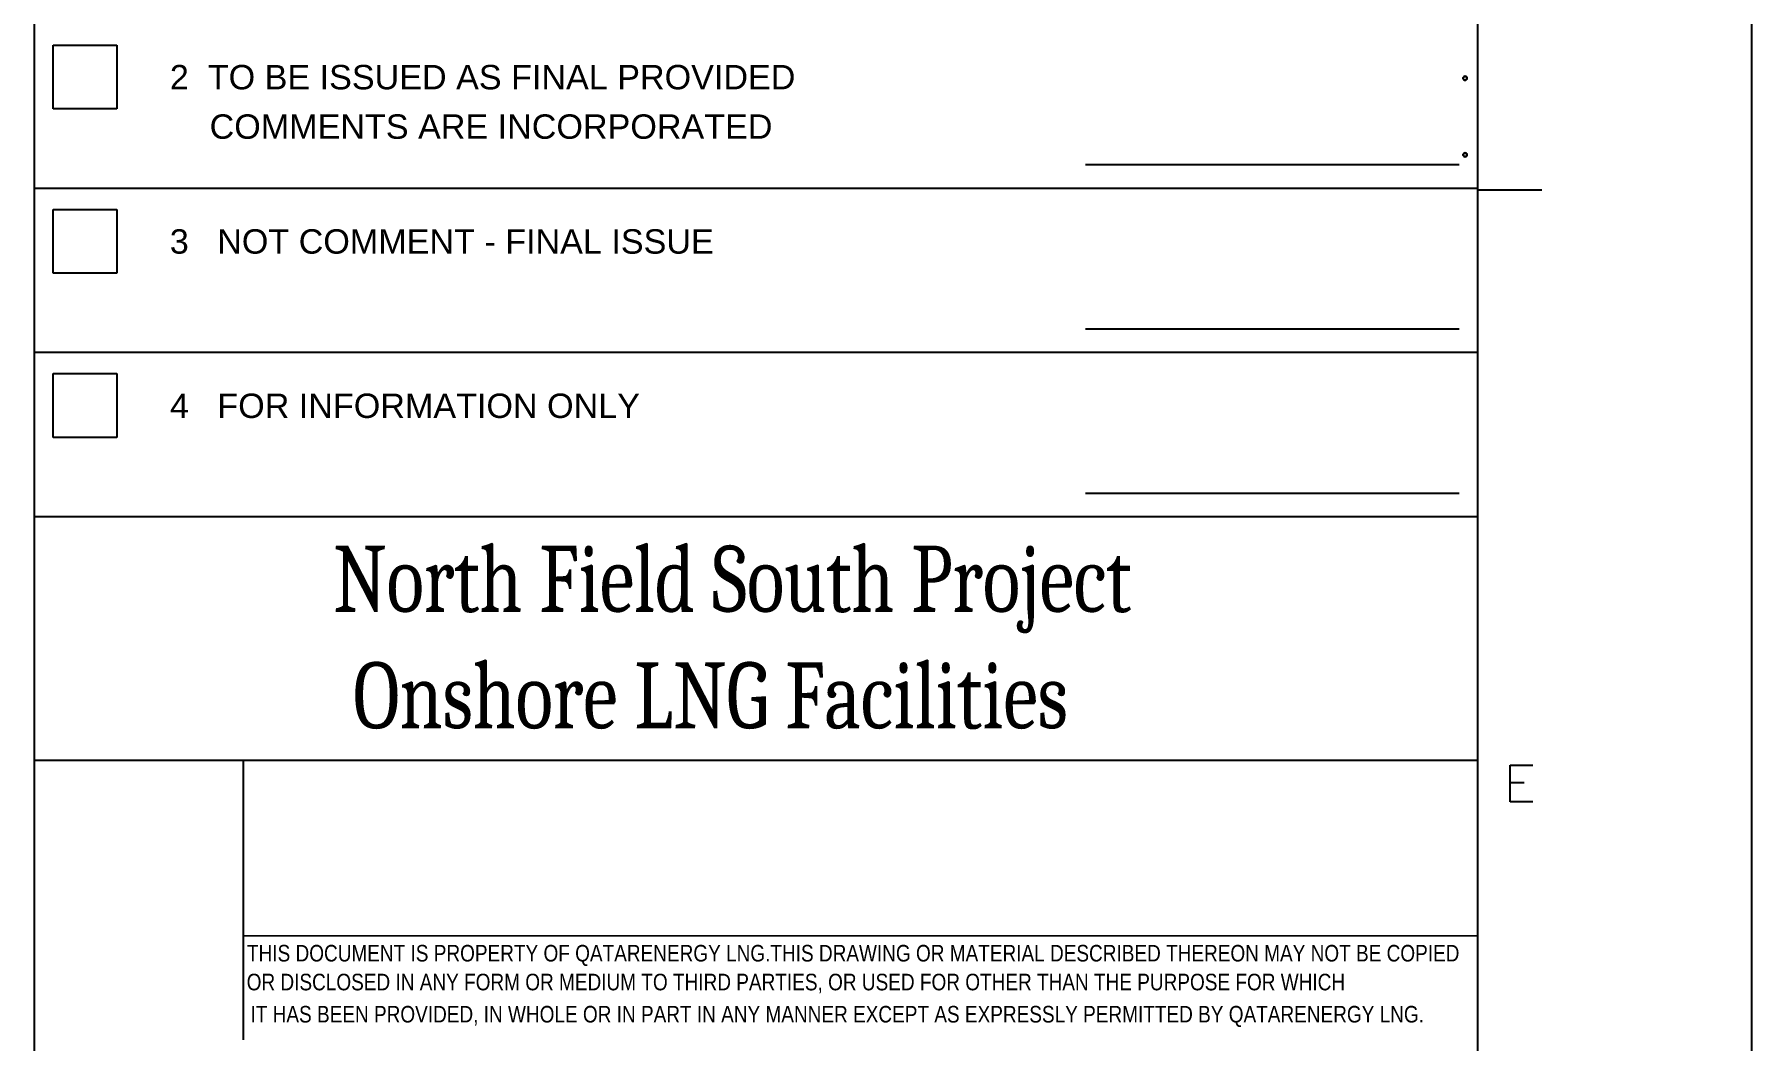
# Model space of a CAD drawing. Header units: millimetres. Extents: x -74 to 521, y -177 to 244.
# Drawn here: x 426.8 to 521, y -77.9 to -22.8 of the extents above; entities that cross this region are included whole.
import ezdxf

# ---------------------------------------------------------------- set-up
doc = ezdxf.new("R2010")
doc.units = ezdxf.units.MM
doc.styles.add('Arial', font='ARIAL.TTF', dxfattribs={"height": 0.2})
doc.styles.add('Arial Narrow', font='ARIALN.TTF', dxfattribs={"height": 0.2})
doc.styles.add('Cambria Math', font='CAMBRIA.TTC', dxfattribs={"height": 0.2})

# ---------------------------------------------------------------- blocks, each defined once
blk = doc.blocks.new('Unknown-251777438-5465')
at = {"color": 7, "linetype": 'Continuous'}
for p, q in [((521.041, 244.179), (521.041, -176.527)), ((506.005, 229.156), (506.005, -161.504)), ((506.005, 30.331), (506.005, -161.504)), ((506.005, -31.288), (509.523, -31.288)), ((507.792, -64.84), (507.792, -62.837)), ((507.792, -62.837), (509.032, -62.837)), ((507.792, -63.791), (508.555, -63.791)), ((509.032, -64.84), (507.792, -64.84))]:
    blk.add_line(p, q, dxfattribs=at)
blk = doc.blocks.new('Unknown-251777438-5458')
at = {"color": 7, "linetype": 'Continuous'}
for p, q in [((426.834, -161.504), (426.834, 28.708)), ((506.016, -161.364), (506.016, 28.708)), ((427.861, -23.34), (431.365, -23.34)), ((427.861, -26.844), (427.861, -23.34)), ((431.365, -23.34), (431.365, -26.844)), ((431.365, -26.844), (427.861, -26.844)), ((484.494, -29.89), (504.989, -29.89)), ((426.834, -31.182), (506.016, -31.182)), ((427.861, -32.352), (431.365, -32.352)), ((427.861, -35.856), (427.861, -32.352)), ((431.365, -32.352), (431.365, -35.856)), ((431.365, -35.856), (427.861, -35.856)), ((484.494, -38.902), (504.989, -38.902)), ((426.834, -40.194), (506.016, -40.194)), ((427.861, -41.364), (431.365, -41.364)), ((427.861, -44.869), (427.861, -41.364)), ((431.365, -41.364), (431.365, -44.869)), ((431.365, -44.869), (427.861, -44.869)), ((484.494, -47.914), (504.989, -47.914)), ((426.834, -49.206), (506.016, -49.206)), ((426.834, -62.569), (506.016, -62.569)), ((426.834, -62.569), (506.016, -62.569)), ((438.289, -62.572), (438.289, -77.902)), ((438.289, -72.19), (505.979, -72.184))]:
    blk.add_line(p, q, dxfattribs=at)
for centre in [(505.32, -25.162), (505.321, -25.162), (505.321, -25.162), (505.32, -29.362), (505.321, -29.362), (505.321, -29.362)]:
    blk.add_circle(centre, 0.105, dxfattribs=at)
for centre, start, end in [((505.32, -25.162), 0, 180), ((505.32, -25.162), 180, 0), ((505.321, -25.162), 0, 180), ((505.321, -25.162), 180, 0), ((505.32, -29.362), 0, 180), ((505.32, -29.362), 180, 0), ((505.321, -29.362), 0, 180), ((505.321, -29.362), 180, 0)]:
    blk.add_arc(centre, 0.105, start, end, dxfattribs=at)
for s, height, style, width, p in [('2  TO BE ISSUED AS FINAL PROVIDED', 1.3388, 'Arial', 1.000637, (434.269, -25.771)), ('    COMMENTS ARE INCORPORATED', 1.3388, 'Arial', 1.000637, (434.369, -28.482)), ('3   NOT COMMENT - FINAL ISSUE', 1.3388, 'Arial', 1.000637, (434.265, -34.783)), ('4   FOR INFORMATION ONLY', 1.3388, 'Arial', 1.000637, (434.273, -43.795)), ('North Field South Project', 3.63329, 'Cambria Math', 0.777778, (443.228, -54.432)), ('Onshore LNG Facilities', 3.63329, 'Cambria Math', 0.777778, (444.329, -60.825))]:
    blk.add_text(s, height=height, dxfattribs=dict(at, style=style, width=width)).set_placement(p)
at = {"color": 7, "linetype": 'Continuous', "style": 'Arial Narrow'}
for s, height, p in [('THIS DOCUMENT IS PROPERTY OF QATARENERGY LNG.THIS DRAWING OR MATERIAL DESCRIBED THEREON MAY NOT BE COPIED', 0.909632, (438.499, -73.604)), ('OR DISCLOSED IN ANY FORM OR MEDIUM TO THIRD PARTIES, OR USED FOR OTHER THAN THE PURPOSE FOR WHICH', 0.90963, (438.482, -75.186)), ('IT HAS BEEN PROVIDED, IN WHOLE OR IN PART IN ANY MANNER EXCEPT AS EXPRESSLY PERMITTED BY QATARENERGY LNG.', 0.909632, (438.692, -76.95))]:
    blk.add_text(s, height=height, dxfattribs=at).set_placement(p)

msp = doc.modelspace()

# ---------------------------------------------------------------- block references
for name in ['Unknown-251777438-5465', 'Unknown-251777438-5458']:
    msp.add_blockref(name, (0, 0))

doc.saveas('drawing.dxf')
